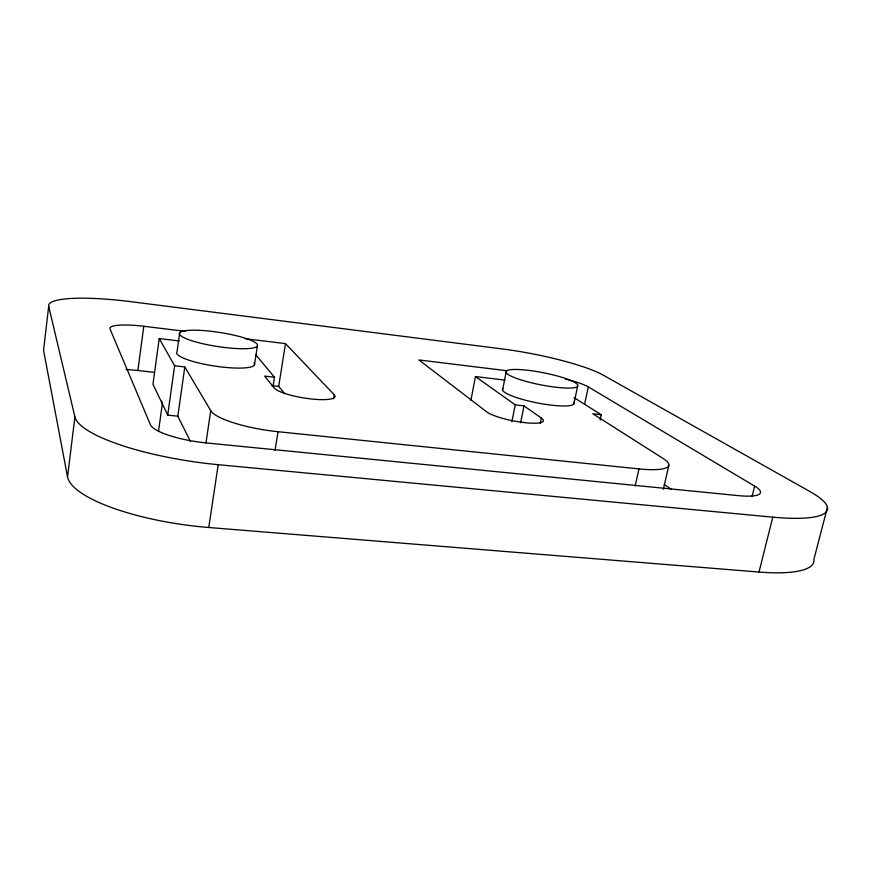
<?xml version="1.0" encoding="UTF-8"?>
<svg xmlns="http://www.w3.org/2000/svg" width="871" height="871" viewBox="0 0 871 871"><rect width="100%" height="100%" fill="white"/><g stroke="black" fill="none" stroke-linecap="round" stroke-linejoin="round"><path stroke-width="1.31" d="M48.689 306.363L74.928 416.948A124.085 30.126 8.3 0 0 218.207 464.689L772.795 517.167A112.185 23.375 13 0 0 810.335 491.777L603.353 375.216A81.722 13.261 11 0 0 502.371 348.955L130.552 301.638A90.301 15.558 8.3 0 0 48.689 306.363L43.55 350.294L67.524 476.818A122.811 34.677 7.9 0 0 208.768 527.499L759.011 572.04A111.15 26.979 13.5 0 0 813.928 559.204L827.45 507.303M67.524 476.818L74.928 416.948M126.066 369.609A37.693 8.002 8 0 1 137.879 370.513L143.791 326.277L185.632 331.394M179.284 340.953L159.219 338.536L152.969 384.209L167.7 415.129L177.815 416.186L190.52 441.553M158.522 431.243L162.322 403.839A83.083 18.879 8.8 0 1 161.756 401.237M167.7 415.129L174.625 365.766L159.219 338.536M179.709 332.689L177.031 351.775A39.402 7.599 8.7 0 0 216.487 366.332A39.402 7.599 8.7 0 0 253.973 362.826M177.815 416.186L184.804 366.941L174.625 365.766M205.981 442.871L210.738 410.644L184.804 366.941M208.768 527.499L218.207 464.689M254.463 364.895L257.391 345.907A39.533 7.12 8.8 0 0 201.658 330.447A39.533 7.12 8.8 0 0 196.258 342.063A39.533 7.12 8.8 0 0 257.391 345.907M272.993 386.604L274.474 377.23L255.791 354.747M284.697 393.725L278.687 386.408L285.481 343.62L245.001 338.667M275.029 450.47L278.023 431.711A57.323 13.054 9 0 1 210.738 410.644M333.549 398.733L334.224 394.748L285.481 343.62M470.884 400.377L475.479 376.555L504.973 380.104M502.545 390.143L506.04 372.494M511.854 421.782L515.251 404.873L475.479 376.555M520.597 422.74L524.015 405.886L515.251 404.873M540.249 423.23L541.316 418.036L524.015 405.886M573.858 404.024L577.593 386.354A36.647 6.184 11.1 0 0 527.75 370.273A36.647 6.184 11.1 0 0 520.27 379.68A36.647 6.184 11.1 0 0 577.593 386.354M584.659 403.959L588.295 386.898A34.35 5.825 11.3 0 0 565.377 379.081M600.152 419.996L601.284 414.748L574.076 397.644M635.111 486.094L638.987 468.903A53.414 11.051 12.1 0 0 663.375 458.647L592.835 413.779L601.284 414.748M663.343 489.262L668.83 465.473M752.065 496.535L754.634 486.116L588.295 386.898M759.011 572.04L772.795 517.167M278.023 431.711L638.987 468.903M137.879 370.513L153.971 372.32M271.981 385.646L278.687 386.408M274.474 377.23L264.675 376.109L274.256 387.998A31.084 6.435 9.4 0 0 310.882 398.918A31.084 6.435 9.4 0 0 334.224 394.748M507.325 370.774L418.929 359.952L486.737 411.896A29.701 5.847 11.2 0 0 524.484 422.62A29.701 5.847 11.2 0 0 541.316 418.036M664.246 484.537L671.018 489.099M573.782 402.25A36.538 6.609 11.2 0 1 537.69 403.001A36.538 6.609 11.2 0 1 502.926 388.455M754.634 486.116A44.769 9.309 13 0 1 738.129 495.61L206.514 442.947A49.484 11.976 8.3 0 1 150.367 424.623L110.062 329.053A37.986 6.914 8.3 0 1 143.791 326.277"/></g></svg>
